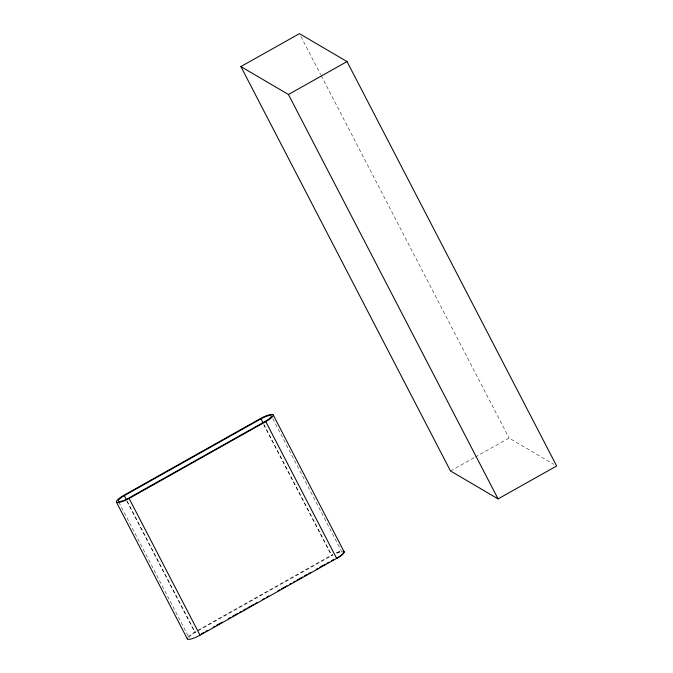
<?xml version="1.0" encoding="UTF-8"?>
<svg xmlns="http://www.w3.org/2000/svg" width="673" height="673" viewBox="0 0 673 673"><rect width="100%" height="100%" fill="white"/><g stroke="black" fill="none" stroke-linecap="round" stroke-linejoin="round"><path stroke-width="0.5" stroke-dasharray="3.37 2.52" d="M450.498 470.974L474.297 457.598M475.205 457.085L509.074 438.056L553.955 464.395M187.994 637.053A11.306 2.625 -27.4 0 1 194.707 632.098L331.377 555.284A11.306 2.625 -27.4 0 1 332.681 554.586A11.231 2.599 -27.4 0 0 331.402 555.301L263.866 425.042M189.121 637.634A9.203 2.128 -27.4 0 1 195.204 632.384L331.873 555.578A9.203 2.128 -27.4 0 1 332.925 555.006M300.898 36.443L320.701 74.653M321.181 75.578L509.074 438.056M272.742 418.614L342.178 552.575A9.203 2.128 -27.4 0 0 336.13 553.517M263.883 424.402L331.873 555.578M127.205 501.217L195.204 632.384M126.717 500.922L194.707 632.098M118.793 502.083L189.197 637.911M336.618 552.752A11.306 2.625 -27.4 0 1 342.035 551.179M336.601 552.777A11.231 2.599 -27.4 0 1 342.708 551.179"/><path stroke-width="1.01" d="M240.875 66.568L299.451 33.65L347.024 61.571L556.647 465.977L498.079 498.895L450.498 470.974L240.875 66.568L288.448 94.498L498.079 498.895M288.448 94.498L347.024 61.571M124.312 495.631L260.989 418.825A9.203 2.128 -27.4 0 1 271.076 415.62A9.203 2.128 -27.4 0 1 265.288 421.348L128.619 498.155A9.203 2.128 -27.4 0 1 118.524 501.36A9.203 2.128 -27.4 0 1 124.312 495.631L126.246 499.349M129.107 498.449L265.776 421.635A11.306 2.625 -27.4 0 0 272.901 414.593A11.306 2.625 -27.4 0 0 260.493 418.53L123.824 495.345A11.306 2.625 -27.4 0 0 116.698 502.378A11.306 2.625 -27.4 0 0 129.107 498.449L199.999 635.203L336.668 558.388A11.306 2.625 -27.4 0 0 343.356 551.195M201.328 633.89L204.062 632.351M205.879 631.324L207.705 630.307M213.173 627.228L214.99 626.21M216.815 625.183L222.283 622.113M228.66 618.521L230.477 617.503M232.303 616.476L237.771 613.406M239.596 612.38L241.414 611.353M243.239 610.335L245.973 608.796M247.79 607.769L253.258 604.699M255.084 603.673L256.901 602.655M262.369 599.576L264.195 598.558M266.929 597.018L268.746 595.992M277.865 590.869L279.682 589.851M281.507 588.825L286.976 585.754M289.71 584.214L291.527 583.188M293.352 582.17L295.169 581.144M296.995 580.118L302.463 577.047M304.28 576.021L307.014 574.49M308.84 573.463L310.665 572.437M316.125 569.366L317.95 568.34M319.776 567.314L325.244 564.243M327.061 563.217L328.887 562.199M331.621 560.659L333.438 559.633M273.162 414.846L344.046 551.599M265.776 421.635L336.668 558.388M260.989 418.825L262.916 422.543M116.437 502.134L187.33 638.887M199.999 635.203A11.306 2.625 -27.4 0 1 187.321 638.122M343.718 551.389A11.231 2.599 -27.4 0 1 336.651 558.38"/></g></svg>
